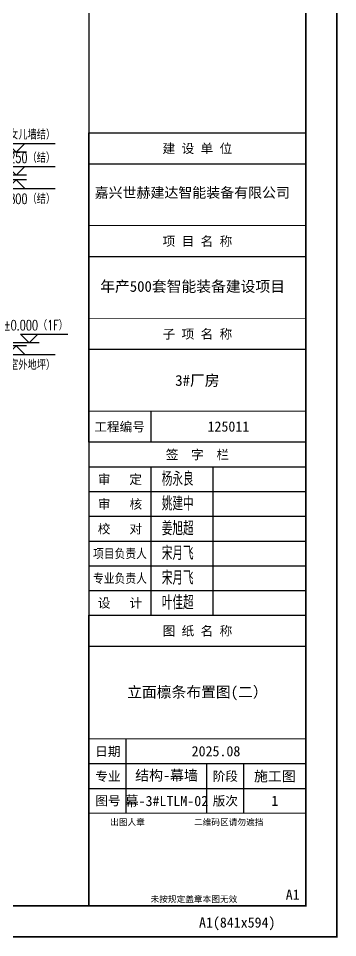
# Model space of a CAD drawing. Extents: x -2072575 to 87763, y -155913 to 742026.
# Drawn here: x 56855 to 87763, y 445513 to 534688 of the extents above; entities that cross this region are included whole.
import ezdxf
from ezdxf.enums import TextEntityAlignment as Align

# ---------------------------------------------------------------- set-up
doc = ezdxf.new("R2010")
doc.units = 0
doc.header["$LTSCALE"] = 1000
doc.layers.get('Defpoints').update_dxf_attribs({"color": 210})
for name, color, linetype in [('0-cxFrame', 155, 'Continuous'), ('3符号', 3, 'Continuous'), ('A-云线', 50, 'Continuous'), ('qianming', 155, 'Continuous')]:
    doc.layers.add(name, color=color, linetype=linetype)
doc.layers.add('0-cxText', color=131, linetype='Continuous', lineweight=25)
doc.styles.add('BZHZ', font='bzxw', dxfattribs={"width": 0.8, "bigfont": 'bzhz'})
doc.styles.add('cx_biaoti', font='')
doc.styles.add('cx_tuming', font='simhei.ttf')
doc.styles.add('cx_tuqian1', font='')
doc.styles.add('卓越符号', font='ROMANS.shx', dxfattribs={"width": 0.7, "bigfont": 'CHINESE.shx'})
doc.styles.add('黑体', font='simhei.ttf', dxfattribs={"height": 12})
doc.styles.get('cx_biaoti').set_extended_font_data('SimSun')
doc.styles.get('cx_tuqian1').set_extended_font_data('SimSun')

# ---------------------------------------------------------------- blocks, each defined once
blk = doc.blocks.new('*U226')
at = {"ltscale": 10}
blk.add_line((3.48, 0), (-6.85, 0), dxfattribs=at)
blk.add_lwpolyline([(3, 3), (0, 0), (-3, 3), (13.45, 3)])
at = {"color": 0, "style": '卓越符号', "width": 0.7, "flags": 8}
blk.add_attdef('±0.000', text='', height=3.5, dxfattribs=at).set_placement((13.45, 4.35), align=Align.RIGHT)
blk = doc.blocks.new('*U227')
at = {"ltscale": 10}
blk.add_line((3.48, 0), (-6.85, 0), dxfattribs=at)
blk.add_lwpolyline([(3, -3), (0, 0), (-3, -3), (13.45, -3)])
at = {"color": 0, "style": '卓越符号', "width": 0.7, "flags": 8}
blk.add_attdef('±0.000', text='', height=3.5, dxfattribs=at).set_placement((13.45, -7.85), align=Align.RIGHT)
blk = doc.blocks.new('20250821140411')
at = {"layer": '3符号', "color": 7}
ref = blk.add_blockref('*U226', (190989.5, 18500), dxfattribs=dict(at, xscale=280, yscale=280, zscale=280))
ref.add_attrib('±0.000', '18.500（女儿墙结）', dxfattribs={"layer": '0', "color": 0, "height": 980, "style": '卓越符号', "width": 0.7}).set_placement((194755.5, 19718), align=Align.RIGHT)
ref = blk.add_blockref('*U226', (190989.5, 16250), dxfattribs=dict(at, xscale=280, yscale=280, zscale=280))
ref.add_attrib('±0.000', '16.250（结）', dxfattribs={"layer": '0', "color": 0, "height": 980, "style": '卓越符号', "width": 0.7}).set_placement((194755.5, 17468), align=Align.RIGHT)
ref = blk.add_blockref('*U227', (190989.5, 15800), dxfattribs=dict(at, xscale=280, yscale=280, zscale=280))
ref.add_attrib('±0.000', '15.800（结）', dxfattribs={"layer": '0', "color": 0, "height": 980, "style": '卓越符号', "width": 0.7}).set_placement((194755.5, 13478.2), align=Align.RIGHT)
ref = blk.add_blockref('*U226', (192225.6, 0), dxfattribs=dict(at, xscale=280, yscale=280, zscale=280))
ref.add_attrib('±0.000', '±0.000（1F）', dxfattribs={"layer": '0', "color": 0, "height": 980, "style": '卓越符号', "width": 0.7}).set_placement((195991.6, 1218), align=Align.RIGHT)
ref = blk.add_blockref('*U227', (190989.5, -300), dxfattribs=dict(at, xscale=280, yscale=280, zscale=280))
ref.add_attrib('±0.000', '-0.300（室外地坪）', dxfattribs={"layer": '0', "color": 0, "height": 980, "style": '卓越符号', "width": 0.7}).set_placement((194755.5, -2621.8), align=Align.RIGHT)
blk = doc.blocks.new('zjcx_lan_qianzi(Dragon)')
for p, q in [((-7000, 4800), (0, 4800)), ((-5000, 4800), (-5000, 0)), ((-3000, 4800), (-3000, 0)), ((-7000, 4000), (0, 4000)), ((-7000, 3200), (0, 3200)), ((-7000, 2400), (0, 2400)), ((-7000, 1600), (0, 1600)), ((-7000, 800), (0, 800))]:
    blk.add_line(p, q)
at = {"const_width": 30}
blk.add_lwpolyline([(-7000, 5600), (0, 5600)], dxfattribs=at)
blk.add_lwpolyline([(-7000, 5600), (0, 5600), (0, 0), (-7000, 0)], close=True, dxfattribs=at)
at = {"style": 'cx_biaoti'}
for s, p in [('签  字  栏', (-3500, 5200)), ('审   定', (-6000, 4400)), ('审   核', (-6000, 3600)), ('校   对', (-6000, 2800)), ('设   计', (-6000, 400))]:
    blk.add_text(s, height=300, dxfattribs=at).set_placement(p, align=Align.MIDDLE)
at = {"style": 'cx_biaoti', "width": 0.85}
for s, p in [('项目负责人', (-6000, 2000)), ('专业负责人', (-6000, 1200))]:
    blk.add_text(s, height=300, dxfattribs=at).set_placement(p, align=Align.MIDDLE)
blk = doc.blocks.new('T-签字(Dragon)')
at = {"layer": '0-cxFrame'}
blk.add_blockref('zjcx_lan_qianzi(Dragon)', (0, 0), dxfattribs=at)
at = {"layer": 'qianming', "style": 'BZHZ', "width": 0.8}
for s, p in [('杨永良', (-4136, 4433)), ('姚建中', (-4136, 3633)), ('姜旭超', (-4136, 2833)), ('宋月飞', (-4136, 2033)), ('宋月飞', (-4136, 1233)), ('叶佳超', (-4136, 433))]:
    blk.add_text(s, height=450, dxfattribs=at).set_placement(p, align=Align.MIDDLE)
blk = doc.blocks.new('zjcx_lan_tuming(Dragon)')
for p, q in [((-7000, 8400), (0, 8400)), ((-5800, 3000), (-5800, 5400)), ((-7000, 4600), (0, 4600)), ((-3200, 3000), (-3200, 4600)), ((-2000, 3000), (-2000, 4600)), ((-7000, 3800), (0, 3800))]:
    blk.add_line(p, q)
at = {"const_width": 30}
for points in [[(-7000, 9400), (0, 9400)], [(-7000, 5400), (0, 5400)], [(-7000, 3000), (0, 3000)], [(-7000, 0), (0, 0)]]:
    blk.add_lwpolyline(points, dxfattribs=at)
blk.add_lwpolyline([(-7000, 9400), (0, 9400), (0, 0), (-7000, 0)], close=True)
at = {"style": 'cx_biaoti'}
for s, p in [('图 纸 名 称', (-3500, 8900)), ('日期', (-6388, 5000)), ('专业', (-6388, 4200)), ('阶段', (-2600, 4200)), ('图号', (-6388, 3400)), ('版次', (-2600, 3400))]:
    blk.add_text(s, height=300, dxfattribs=at).set_placement(p, align=Align.MIDDLE)
for s, p in [('出图人章', (-6316, 2607)), ('二维码区请勿遮挡', (-3609, 2607)), ('未按规定盖章本图无效', (-5013, 120))]:
    blk.add_text(s, height=200, dxfattribs=at).set_placement(p)
blk = doc.blocks.new('T-图签(Dragon)')
blk.add_blockref('zjcx_lan_tuming(Dragon)', (0, 0))
at = {"color": 3, "style": 'cx_biaoti'}
for s, p in [('2025.08', (-2900, 5000)), ('结构-幕墙 ', (-4384, 4227)), ('施工图', (-1000, 4200))]:
    blk.add_text(s, height=330, dxfattribs=at).set_placement(p, align=Align.MIDDLE)
blk = doc.blocks.new('zjcx_lan_xiangmu(Dragon)')
for p, q in [((-7000, 9000), (0, 9000)), ((-7000, 6000), (0, 6000)), ((-7000, 3000), (0, 3000)), ((-5000, 1000), (-5000, 0))]:
    blk.add_line(p, q)
at = {"const_width": 30}
for points in [[(-7000, 10000), (0, 10000)], [(-7000, 7000), (0, 7000)], [(-7000, 7000), (0, 7000)], [(-7000, 4000), (0, 4000)], [(-7000, 4000), (0, 4000)], [(-7000, 1000), (0, 1000)], [(-7000, 0), (0, 0)]]:
    blk.add_lwpolyline(points, dxfattribs=at)
blk.add_lwpolyline([(-7000, 10000), (0, 10000), (0, 0), (-7000, 0)], close=True)
at = {"style": 'cx_biaoti'}
for s, p in [('建 设 单 位', (-3500, 9500)), ('项 目 名 称', (-3500, 6500)), ('子 项 名 称', (-3500, 3500)), ('工程编号', (-6013, 500))]:
    blk.add_text(s, height=300, dxfattribs=at).set_placement(p, align=Align.MIDDLE)
blk = doc.blocks.new('T-项目(Dragon)')
blk.add_blockref('zjcx_lan_xiangmu(Dragon)', (0, 0))
at = {"color": 3, "style": 'cx_tuming'}
for s, height, p in [('嘉兴世赫建达智能装备有限公司', 330, (-6816, 7901)), ('年产500套智能装备建设项目 ', 350, (-6638, 4859))]:
    blk.add_text(s, height=height, dxfattribs=at).set_placement(p)
blk = doc.blocks.new('zjcx_T1(Dragon)')
at = {"layer": '0-cxFrame', "const_width": 50}
blk.add_lwpolyline([(-7000, 0), (0, 0), (0, 57400), (-7000, 57400)], close=True, dxfattribs=at)
at = {"layer": '0-cxFrame'}
for name, p in [('T-项目(Dragon)', (0, 15000)), ('T-签字(Dragon)', (0, 9400)), ('T-图签(Dragon)', (0, 0))]:
    blk.add_blockref(name, p, dxfattribs=at)
blk = doc.blocks.new('TK22.A1 L(Dragon)')
at = {"layer": '0-cxFrame', "color": 7, "const_width": 0.5}
blk.add_lwpolyline([(0, 0), (-841, 0), (-841, 594), (0, 594)], close=True, dxfattribs=at)
at = {"layer": '0-cxFrame', "const_width": 0.5}
for points in [[(-80, 10), (-821, 10), (-821, 584), (-80, 584)], [(-10, 10), (-80, 10), (-80, 584), (-10, 584)]]:
    blk.add_lwpolyline(points, close=True, dxfattribs=at)
at = {"layer": '0-cxFrame', "xscale": 0.01, "yscale": 0.01, "zscale": 0.01}
blk.add_blockref('zjcx_T1(Dragon)', (-10, 10), dxfattribs=at)
at = {"style": '黑体', "flags": 4}
blk.add_attdef('图幅', text='', height=3.3, dxfattribs=at).set_placement((-40, 3), align=Align.RIGHT)
at = {"layer": '0-cxFrame', "style": '黑体'}
blk.add_text('(841x594)', height=3.3, dxfattribs=at).set_placement((-40, 3))
at = {"layer": '0-cxText', "flags": 4}
for tag, height, style, p in [('建设单位', 3.5, 'cx_tuming', (-45, 240)), ('项目名称', 3.5, 'cx_tuming', (-45, 210)), ('子项名称', 3.5, 'cx_tuming', (-45, 180)), ('工程编号', 3.3, 'cx_tuqian1', (-35, 165)), ('图名1', 3.5, 'cx_tuming', (-45, 87)), ('图名2', 3.5, 'cx_tuming', (-45, 79)), ('图名3', 3.5, 'cx_tuming', (-45, 71)), ('出图日期', 3.3, 'cx_tuqian1', (-39, 60)), ('专业', 3.3, 'cx_tuqian1', (-55, 52)), ('图号', 3.3, 'cx_tuqian1', (-55, 44)), ('版次', 3.3, 'cx_tuqian1', (-20, 44))]:
    blk.add_attdef(tag, text='', height=height, dxfattribs=dict(at, style=style)).set_placement(p, align=Align.MIDDLE)
at = {"layer": 'Defpoints', "color": 6, "flags": 4}
for tag, height, style, p in [('tufu', 3.3, '黑体', (-12, 12)), ('dwfname', 4, 'cx_tuqian1', (-80, 3))]:
    blk.add_attdef(tag, text='', height=height, dxfattribs=dict(at, style=style)).set_placement(p, align=Align.RIGHT)

msp = doc.modelspace()

# ---------------------------------------------------------------- block references
at = {"layer": '0-cxFrame'}
ref = msp.add_blockref('TK22.A1 L(Dragon)', (87688.5, 445588), dxfattribs=dict(at, xscale=300, yscale=300, zscale=300))
ref.add_attrib('子项名称', '3#厂房', dxfattribs={"layer": '0-cxText', "height": 1050, "style": 'cx_tuming'}).set_placement((74188.5, 499588), align=Align.MIDDLE)
ref.add_attrib('图名2', '立面檩条布置图(二）', dxfattribs={"layer": '0-cxText', "height": 1050, "style": 'cx_tuming'}).set_placement((74188.5, 469288), align=Align.MIDDLE)
ref.add_attrib('工程编号', '125011', dxfattribs={"layer": '0-cxText', "height": 990, "style": 'cx_tuqian1'}).set_placement((77188.5, 495088), align=Align.MIDDLE)
ref.add_attrib('图号', '幕-3#LTLM-02', dxfattribs={"layer": '0-cxText', "height": 990, "style": 'cx_tuqian1'}).set_placement((71188.5, 458788), align=Align.MIDDLE)
ref.add_attrib('版次', '1', dxfattribs={"layer": '0-cxText', "height": 990, "style": 'cx_tuqian1'}).set_placement((81688.5, 458788), align=Align.MIDDLE)
ref.add_attrib('图幅', 'A1', dxfattribs={"layer": '0', "height": 990, "style": '黑体'}).set_placement((75688.5, 446488), align=Align.RIGHT)
ref.add_attrib('tufu', 'A1', dxfattribs={"layer": 'Defpoints', "color": 6, "height": 990, "style": '黑体'}).set_placement((84088.5, 449188), align=Align.RIGHT)
at = {"layer": 'A-云线', "ltscale": 10}
msp.add_blockref('20250821140411', (-134341.8, 503214.7), dxfattribs=at)

doc.saveas('drawing.dxf')
